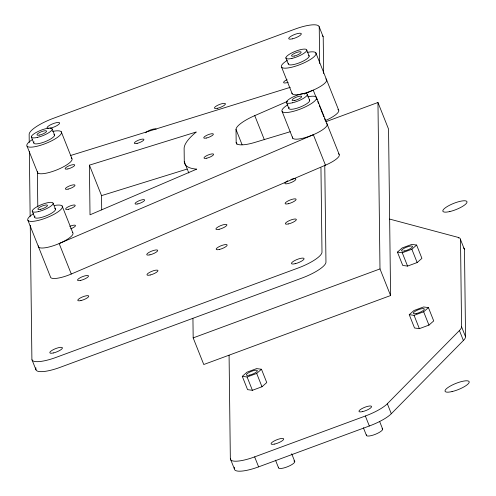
<?xml version="1.0" encoding="UTF-8"?>
<svg xmlns="http://www.w3.org/2000/svg" width="496" height="496" viewBox="0 0 496 496"><rect width="100%" height="100%" fill="white"/><g stroke="black" fill="none" stroke-linecap="round" stroke-linejoin="round"><path stroke-width="0.74" d="M229.078 355.248L230.342 458.763A25.928 6.622 -21.7 0 0 254.646 456.884L365.354 416.008A25.928 6.622 -21.7 0 0 387.339 403.744L459.42 330.522A25.928 6.622 -21.7 0 0 461.571 326.777L460.505 239.556A25.928 6.622 -21.7 0 0 458.279 237.429L389.639 219.077M230.342 458.763L234.317 468.751A25.928 6.622 -21.7 0 0 258.621 466.866L369.328 425.99A25.928 6.622 -21.7 0 0 391.307 413.726L463.394 340.504A25.928 6.622 -21.7 0 0 465.546 336.765L464.479 249.538L460.505 239.556M242.284 376.334L247.045 372.143L256.637 368.602L261.46 369.253L266.755 382.565L261.987 386.756L252.402 390.296L247.578 389.645L242.284 376.334L247.107 376.985L256.692 373.445L261.46 369.253M397.445 252.129L402.206 247.938L411.798 244.398L416.621 245.049L421.916 258.36L417.155 262.551L407.563 266.092L402.74 265.441L397.445 252.129L402.268 252.78L411.854 249.24L416.621 245.049M409.243 314.687L414.011 310.496L423.596 306.956L428.42 307.607L433.715 320.918L428.953 325.109L419.362 328.65L414.538 327.999L409.243 314.687L414.067 315.338L423.652 311.798L428.42 307.607M236.933 144.317L236.17 142.414L236.015 129.468A25.928 6.622 -21.7 0 1 254.758 115.63L287.649 101.289M304.098 94.116L313.23 90.136L317.025 99.653M27.987 220.46L50.4 276.737A18.612 4.755 -21.7 0 0 71.281 274.021L325.469 165.174A18.612 4.755 -21.7 0 0 338.477 153.791M325.618 121.811L377.958 102.486L388.548 129.109L390.588 295.542L203.769 364.517L193.173 337.894L192.938 318.544M193.173 337.894L379.992 268.919L377.958 102.486M70.413 155.558L290.259 87.339M184.276 161.572A81.499 20.82 -21.7 0 0 196.72 169.13L90.018 214.818L89.41 165.156L196.261 131.998A81.499 20.82 -21.7 0 0 184.121 148.626L184.276 161.572L185.795 165.385M101.711 209.907L101.537 195.629L187.017 169.105M290.228 131.719L255.087 142.346A25.928 6.622 -21.7 0 1 236.17 142.414M458.279 237.429L458.527 238.049M461.571 326.777L465.546 336.765M459.42 330.522L463.394 340.504M411.854 249.24L417.155 262.551M319.133 26.654L323.101 36.636M402.268 252.78L407.563 266.092M423.652 311.798L428.953 325.109M315.797 52.762L338.594 109.957M414.067 315.338L419.362 328.65M306.795 50.146L309.175 56.135M316.336 97.148L339.146 154.349M317.781 101.562L318.537 103.466M319.294 105.369L319.802 106.64M320.056 107.272L320.813 109.176M321.067 109.814L322.834 114.254M323.088 114.892L323.845 116.796M324.601 118.699L325.357 120.602A18.612 4.755 -21.7 0 0 337.894 109.393M379.992 268.919L390.588 295.542M307.334 94.525L309.721 100.514M285.863 57.871L288.244 63.86M325.469 165.174L313.342 134.701L59.154 243.548L71.281 274.021M281.629 67.233L292.225 93.856M286.403 102.25L288.79 108.246M282.174 111.612L292.764 138.235M387.339 403.744L391.307 413.726M379.57 421.333L382.633 429.04M254.758 115.63L264.362 139.754M365.354 416.008L369.328 425.99M363.376 427.738L366.445 435.445M236.015 129.468L242.079 144.702M186.05 166.017L187.817 170.463M188.065 171.095L188.827 173.005M291.691 453.778L294.76 461.485M256.692 373.445L261.987 386.756M247.107 376.985L252.402 390.296M275.503 460.183L278.572 467.889M254.646 456.884L258.621 466.866M89.41 165.156L101.537 195.629M61.244 131.756L71.833 158.373M52.241 129.134L54.622 135.123M62.149 205.995L72.745 232.612M31.31 136.859L33.691 142.854M53.146 203.372L55.533 209.362M27.075 146.221L37.876 173.296M32.215 211.104L34.602 217.093M32.004 359.823L35.979 369.805M323.652 73.476L323.212 37.231A25.928 6.622 -21.7 0 0 322.251 35.638M324.775 165.199L325.959 262.099A25.928 6.622 -21.7 0 1 301.828 278.101L60.177 367.325A25.928 6.622 -21.7 0 1 35.873 369.21L35.855 367.728M319.678 63.494L319.238 27.249A25.928 6.622 -21.7 0 0 294.934 29.134L53.277 118.358A25.928 6.622 -21.7 0 0 29.146 134.36L29.245 142.495M320.955 167.791L321.991 252.117A25.928 6.622 -21.7 0 1 297.854 268.119L56.203 357.343A25.928 6.622 -21.7 0 1 31.899 359.222L30.262 225.339M234.298 467.201L234.317 468.751M37.367 172.025L37.795 206.826M29.357 151.373L30.151 216.467M293.874 460.933A8.705 2.226 -21.7 0 1 287.885 466.593A8.705 2.226 -21.7 0 1 278.665 467.207M382.087 428.581A8.705 2.226 -21.7 0 1 375.354 434.31A8.705 2.226 -21.7 0 1 366.538 434.763M463.593 247.988A25.928 6.622 -21.7 0 1 464.479 249.538M145.588 132.779A5.927 1.513 -21.7 0 1 151.261 129.673A5.927 1.513 -21.7 0 1 156.184 129.171M288.145 82.342A5.927 1.513 -21.7 0 1 283.625 82.572A5.927 1.513 -21.7 0 1 287.072 79.633M290.842 179.459A5.927 1.513 -21.7 0 1 295.418 180.054A5.927 1.513 -21.7 0 1 286.57 183.824A5.927 1.513 -21.7 0 1 287.804 180.755M48.465 128.396A6.777 1.73 -21.7 0 1 51.702 124.236A6.777 1.73 -21.7 0 1 59.619 123.399A6.777 1.73 -21.7 0 1 49.916 128.241M53.878 134.273A11.203 2.864 -21.7 0 1 44.708 141.844A11.203 2.864 -21.7 0 1 34.088 141.862M52.607 131.428A18.612 4.755 -21.7 0 1 58.286 136.753A18.612 4.755 -21.7 0 1 32.482 147.058A18.612 4.755 -21.7 0 1 32.693 139.382M71.213 157.914A18.612 4.755 -21.7 0 1 56.842 169.892A18.612 4.755 -21.7 0 1 37.436 171.548M54.783 208.512A11.203 2.864 -21.7 0 1 45.62 216.082A11.203 2.864 -21.7 0 1 34.993 216.101M54.529 205.474A18.612 4.755 -21.7 0 1 58.72 211.352A18.612 4.755 -21.7 0 1 33.102 221.328A18.612 4.755 -21.7 0 1 33.604 213.621M72.36 232.283A18.612 4.755 -21.7 0 1 57.362 244.292A18.612 4.755 -21.7 0 1 38.341 245.787M308.76 55.44A11.203 2.864 -21.7 0 1 299.249 62.862A11.203 2.864 -21.7 0 1 288.412 63.24M307.16 52.433A18.612 4.755 -21.7 0 1 312.84 57.759A18.612 4.755 -21.7 0 1 287.035 68.07A18.612 4.755 -21.7 0 1 287.246 60.388M325.767 78.92A18.612 4.755 -21.7 0 1 312.164 90.588A18.612 4.755 -21.7 0 1 291.921 93.037M309.306 99.826A11.203 2.864 -21.7 0 1 299.293 107.427A11.203 2.864 -21.7 0 1 289.18 107.254M307.706 96.819A18.612 4.755 -21.7 0 1 313.385 102.145A18.612 4.755 -21.7 0 1 287.581 112.449A18.612 4.755 -21.7 0 1 287.792 104.774M326.74 123.578A18.612 4.755 -21.7 0 1 311.166 135.594A18.612 4.755 -21.7 0 1 292.528 136.939M69.762 226.356A5.183 1.327 -21.7 0 1 75.485 225.513A5.183 1.327 -21.7 0 1 70.68 228.83M449.866 211.538A12.964 3.311 -21.7 0 0 466.972 201.686A12.964 3.311 -21.7 0 0 447.907 206.144A12.964 3.311 -21.7 0 0 449.866 211.538M452.067 391.567A12.964 3.311 -21.7 0 0 469.173 381.715A12.964 3.311 -21.7 0 0 450.108 386.173A12.964 3.311 -21.7 0 0 452.067 391.567M274.753 444.05A6.777 1.73 -21.7 0 0 283.7 438.898A6.777 1.73 -21.7 0 0 273.73 441.229A6.777 1.73 -21.7 0 0 274.753 444.05M362.632 411.606A6.777 1.73 -21.7 0 0 371.572 406.453A6.777 1.73 -21.7 0 0 361.609 408.785A6.777 1.73 -21.7 0 0 362.632 411.606M249.562 375.119A5.927 1.513 -21.7 0 0 257.381 370.617A5.927 1.513 -21.7 0 0 248.663 372.651A5.927 1.513 -21.7 0 0 249.562 375.119M404.724 250.914A5.927 1.513 -21.7 0 0 412.542 246.413A5.927 1.513 -21.7 0 0 403.831 248.446A5.927 1.513 -21.7 0 0 404.724 250.914M416.522 313.472A5.927 1.513 -21.7 0 0 424.34 308.971A5.927 1.513 -21.7 0 0 415.629 311.004A5.927 1.513 -21.7 0 0 416.522 313.472M80.972 300.564A5.927 1.513 -21.7 0 0 88.79 296.056A5.927 1.513 -21.7 0 0 80.079 298.096A5.927 1.513 -21.7 0 0 80.972 300.564M150.164 275.013A5.927 1.513 -21.7 0 0 157.982 270.512A5.927 1.513 -21.7 0 0 149.271 272.546A5.927 1.513 -21.7 0 0 150.164 275.013M219.356 249.469A5.927 1.513 -21.7 0 0 227.174 244.962A5.927 1.513 -21.7 0 0 218.463 247.002A5.927 1.513 -21.7 0 0 219.356 249.469M288.548 223.919A5.927 1.513 -21.7 0 0 296.372 219.418A5.927 1.513 -21.7 0 0 287.655 221.452A5.927 1.513 -21.7 0 0 288.548 223.919M217.632 108.252A5.927 1.513 -21.7 0 0 225.451 103.745A5.927 1.513 -21.7 0 0 216.733 105.784A5.927 1.513 -21.7 0 0 217.632 108.252M288.306 203.744A5.927 1.513 -21.7 0 0 296.124 199.243A5.927 1.513 -21.7 0 0 287.407 201.283A5.927 1.513 -21.7 0 0 288.306 203.744M219.114 229.295A5.927 1.513 -21.7 0 0 226.932 224.787A5.927 1.513 -21.7 0 0 218.215 226.827A5.927 1.513 -21.7 0 0 219.114 229.295M149.916 254.839A5.927 1.513 -21.7 0 0 157.74 250.337A5.927 1.513 -21.7 0 0 149.023 252.377A5.927 1.513 -21.7 0 0 149.916 254.839M80.724 280.389A5.927 1.513 -21.7 0 0 88.542 275.888A5.927 1.513 -21.7 0 0 79.831 277.921A5.927 1.513 -21.7 0 0 80.724 280.389M53.475 352.941A6.777 1.73 -21.7 0 0 62.422 347.789A6.777 1.73 -21.7 0 0 52.452 350.12A6.777 1.73 -21.7 0 0 53.475 352.941M295.132 263.717A6.777 1.73 -21.7 0 0 304.073 258.565A6.777 1.73 -21.7 0 0 294.109 260.896A6.777 1.73 -21.7 0 0 295.132 263.717M292.38 38.849A6.777 1.73 -21.7 0 0 301.32 33.697A6.777 1.73 -21.7 0 0 291.357 36.028A6.777 1.73 -21.7 0 0 292.38 38.849M37.411 137.392A11.203 2.864 -21.7 0 0 52.192 128.873A11.203 2.864 -21.7 0 0 35.718 132.73A11.203 2.864 -21.7 0 0 37.411 137.392M39.754 135.03A5.183 1.327 -21.7 0 0 46.599 131.087A5.183 1.327 -21.7 0 0 38.973 132.872A5.183 1.327 -21.7 0 0 39.754 135.03M38.322 211.631A11.203 2.864 -21.7 0 0 53.103 203.112A11.203 2.864 -21.7 0 0 36.63 206.968A11.203 2.864 -21.7 0 0 38.322 211.631M40.666 209.269A5.183 1.327 -21.7 0 0 47.504 205.332A5.183 1.327 -21.7 0 0 39.878 207.111A5.183 1.327 -21.7 0 0 40.666 209.269M291.964 58.398A11.203 2.864 -21.7 0 0 306.745 49.885A11.203 2.864 -21.7 0 0 290.272 53.735A11.203 2.864 -21.7 0 0 291.964 58.398M294.308 56.042A5.183 1.327 -21.7 0 0 301.153 52.099A5.183 1.327 -21.7 0 0 293.527 53.884A5.183 1.327 -21.7 0 0 294.308 56.042M292.51 102.784A11.203 2.864 -21.7 0 0 307.291 94.265A11.203 2.864 -21.7 0 0 290.817 98.121A11.203 2.864 -21.7 0 0 292.51 102.784M294.853 100.421A5.183 1.327 -21.7 0 0 301.692 96.478A5.183 1.327 -21.7 0 0 294.066 98.264A5.183 1.327 -21.7 0 0 294.853 100.421M68.392 209.281A5.183 1.327 -21.7 0 0 75.237 205.338A5.183 1.327 -21.7 0 0 67.611 207.123A5.183 1.327 -21.7 0 0 68.392 209.281M137.832 203.906A5.183 1.327 -21.7 0 0 144.677 199.962A5.183 1.327 -21.7 0 0 137.051 201.748A5.183 1.327 -21.7 0 0 137.832 203.906M206.782 158.187A5.183 1.327 -21.7 0 0 213.621 154.244A5.183 1.327 -21.7 0 0 205.995 156.029A5.183 1.327 -21.7 0 0 206.782 158.187M206.534 138.012A5.183 1.327 -21.7 0 0 213.373 134.069A5.183 1.327 -21.7 0 0 205.747 135.854A5.183 1.327 -21.7 0 0 206.534 138.012M68.15 189.106A5.183 1.327 -21.7 0 0 74.989 185.163A5.183 1.327 -21.7 0 0 67.363 186.949A5.183 1.327 -21.7 0 0 68.15 189.106M67.902 168.931A5.183 1.327 -21.7 0 0 74.741 164.988A5.183 1.327 -21.7 0 0 67.115 166.774A5.183 1.327 -21.7 0 0 67.902 168.931M137.094 143.387A5.183 1.327 -21.7 0 0 143.933 139.444A5.183 1.327 -21.7 0 0 136.307 141.23A5.183 1.327 -21.7 0 0 137.094 143.387"/></g></svg>
